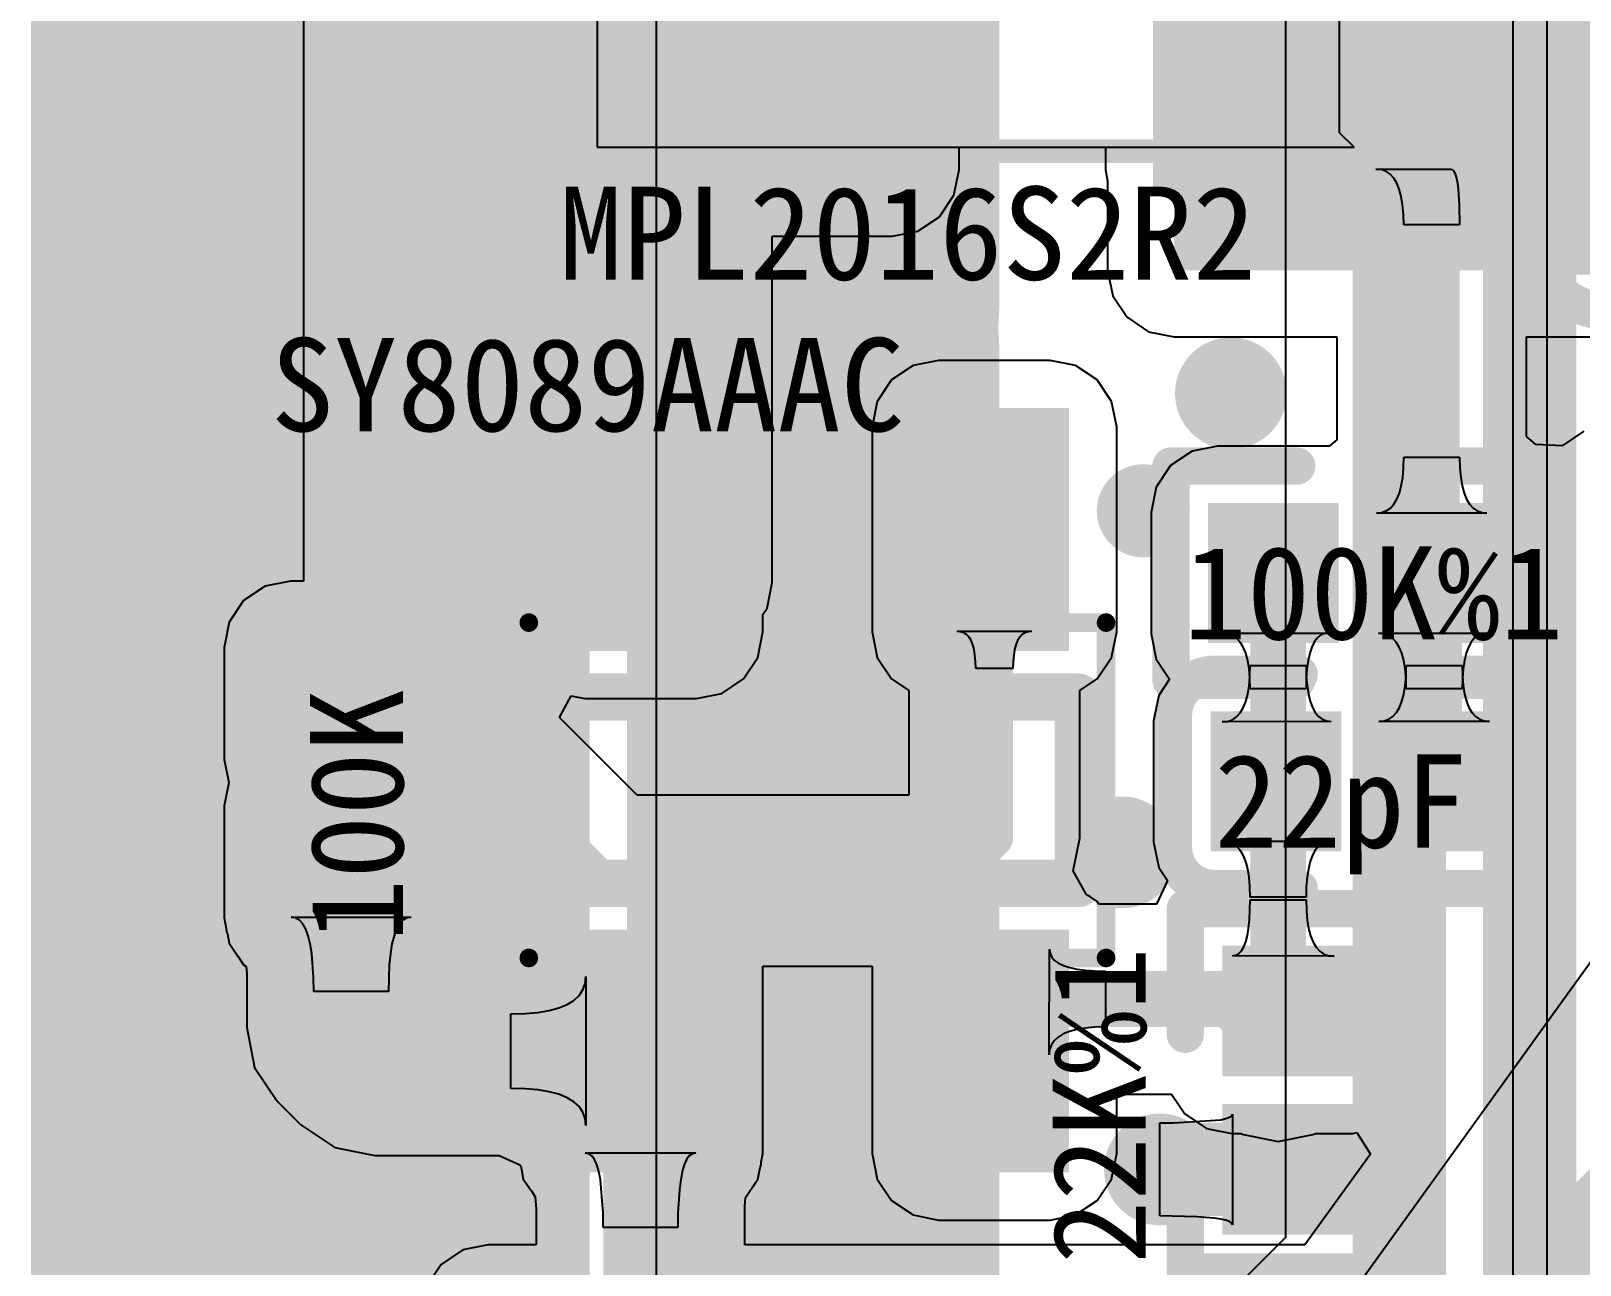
# Model space of a CAD drawing. Header units: millimetres. Extents: x -30 to 3.5, y -1.1 to 91.3.
# Drawn here: x -19.42 to -11.1, y 49.25 to 55.87 of the extents above; entities that cross this region are included whole.
import ezdxf

# ---------------------------------------------------------------- set-up
doc = ezdxf.new("R2010")
doc.units = ezdxf.units.MM
for name, color, linetype in [('BottomLayer', 5, 'Continuous'), ('Mechanical13', 56, 'Continuous'), ('MultiLayer', 9, 'Continuous'), ('TopLayer', 1, 'Continuous'), ('TopOverlay', 2, 'Continuous'), ('TopPaste', 8, 'Continuous'), ('TopSolder', 216, 'Continuous'), ('ViaHoleLayer', 16, 'Continuous')]:
    doc.layers.add(name, color=color, linetype=linetype)

# ---------------------------------------------------------------- blocks, each defined once
blk = doc.blocks.new('LC_0402_R_2')
at = {"layer": 'TopLayer'}
for points in [[(-0.725, -0.325), (-0.125, -0.325), (-0.725, 0.325), (-0.125, 0.325)], [(0.125, -0.325), (0.725, -0.325), (0.125, 0.325), (0.725, 0.325)]]:
    blk.add_solid(points, dxfattribs=at)
at = {"layer": 'TopOverlay', "const_width": 0.2}
for points in [[(-0.975, 0.575), (-0.3, 0.575)], [(-0.975, -0.575), (-0.975, 0.575)], [(0.3, 0.575), (0.975, 0.575)], [(0.975, -0.575), (0.975, 0.575)], [(-0.975, -0.575), (-0.3, -0.575)], [(0.3, -0.575), (0.975, -0.575)]]:
    blk.add_lwpolyline(points, dxfattribs=at)
at = {"layer": 'TopOverlay', "const_width": 0.1}
for points in [[(-1.025, 0.575, 1), (-0.925, 0.575, 1)], [(-1.025, 0.575, 1), (-0.925, 0.575, 1)], [(-0.35, 0.575, 1), (-0.25, 0.575, 1)], [(0.25, 0.575, 1), (0.35, 0.575, 1)], [(0.925, 0.575, 1), (1.025, 0.575, 1)], [(0.925, 0.575, 1), (1.025, 0.575, 1)], [(-1.025, -0.575, 1), (-0.925, -0.575, 1)], [(-1.025, -0.575, 1), (-0.925, -0.575, 1)], [(-0.35, -0.575, 1), (-0.25, -0.575, 1)], [(0.25, -0.575, 1), (0.35, -0.575, 1)], [(0.925, -0.575, 1), (1.025, -0.575, 1)], [(0.925, -0.575, 1), (1.025, -0.575, 1)]]:
    blk.add_lwpolyline(points, format="xyb", close=True, dxfattribs=at)
at = {"layer": 'TopPaste'}
for points in [[(-0.725, -0.325), (-0.125, -0.325), (-0.725, 0.325), (-0.125, 0.325)], [(0.125, -0.325), (0.725, -0.325), (0.125, 0.325), (0.725, 0.325)]]:
    blk.add_solid(points, dxfattribs=at)
at = {"layer": 'TopSolder'}
for points in [[(-0.7758, -0.3758), (-0.0742, -0.3758), (-0.7758, 0.3758), (-0.0742, 0.3758)], [(0.0742, -0.3758), (0.7758, -0.3758), (0.0742, 0.3758), (0.7758, 0.3758)]]:
    blk.add_solid(points, dxfattribs=at)
blk = doc.blocks.new('LC_0805_C_3')
at = {"layer": 'TopLayer'}
for points in [[(-1.47, -0.735), (-0.31, -0.735), (-1.47, 0.735), (-0.31, 0.735)], [(0.31, -0.735), (1.47, -0.735), (0.31, 0.735), (1.47, 0.735)]]:
    blk.add_solid(points, dxfattribs=at)
at = {"layer": 'TopOverlay', "const_width": 0.2}
for points in [[(-1.77, 0.635, -0.414214), (-1.37, 1.035)], [(1.37, 1.035, -0.414213), (1.77, 0.635)], [(-1.37, -1.035, -0.414213), (-1.77, -0.635)], [(1.77, -0.635, -0.414214), (1.37, -1.035)]]:
    blk.add_lwpolyline(points, format="xyb", dxfattribs=at)
for points in [[(-1.37, 1.035), (-0.45, 1.035)], [(0.45, 1.035), (1.37, 1.035)], [(-1.77, -0.635), (-1.77, 0.635)], [(1.77, -0.635), (1.77, 0.635)], [(-1.37, -1.035), (-0.45, -1.035)], [(0.45, -1.035), (1.37, -1.035)]]:
    blk.add_lwpolyline(points, dxfattribs=at)
at = {"layer": 'TopOverlay', "const_width": 0.1}
for points in [[(-1.42, 1.035, 1), (-1.32, 1.035, 1)], [(-1.42, 1.035, 1), (-1.32, 1.035, 1)], [(-0.5, 1.035, 1), (-0.4, 1.035, 1)], [(0.4, 1.035, 1), (0.5, 1.035, 1)], [(1.32, 1.035, 1), (1.42, 1.035, 1)], [(1.32, 1.035, 1), (1.42, 1.035, 1)], [(-1.82, 0.635, 1), (-1.72, 0.635, 1)], [(-1.82, 0.635, 1), (-1.72, 0.635, 1)], [(1.72, 0.635, 1), (1.82, 0.635, 1)], [(1.72, 0.635, 1), (1.82, 0.635, 1)], [(-1.82, -0.635, 1), (-1.72, -0.635, 1)], [(-1.82, -0.635, 1), (-1.72, -0.635, 1)], [(1.72, -0.635, 1), (1.82, -0.635, 1)], [(1.72, -0.635, 1), (1.82, -0.635, 1)], [(-1.42, -1.035, 1), (-1.32, -1.035, 1)], [(-1.42, -1.035, 1), (-1.32, -1.035, 1)], [(-0.5, -1.035, 1), (-0.4, -1.035, 1)], [(0.4, -1.035, 1), (0.5, -1.035, 1)], [(1.32, -1.035, 1), (1.42, -1.035, 1)], [(1.32, -1.035, 1), (1.42, -1.035, 1)]]:
    blk.add_lwpolyline(points, format="xyb", close=True, dxfattribs=at)
at = {"layer": 'TopPaste'}
for points in [[(-1.47, -0.735), (-0.31, -0.735), (-1.47, 0.735), (-0.31, 0.735)], [(0.31, -0.735), (1.47, -0.735), (0.31, 0.735), (1.47, 0.735)]]:
    blk.add_solid(points, dxfattribs=at)
at = {"layer": 'TopSolder'}
for points in [[(-1.5716, -0.8366), (-0.2084, -0.8366), (-1.5716, 0.8366), (-0.2084, 0.8366)], [(0.2084, -0.8366), (1.5716, -0.8366), (0.2084, 0.8366), (1.5716, 0.8366)]]:
    blk.add_solid(points, dxfattribs=at)
blk = doc.blocks.new('LC_SOT_23_5_9')
at = {"layer": 'Mechanical13', "const_width": 0.1}
for points in [[(-0.9, 1.55), (0.9, 1.55)], [(-0.9, 1.55), (-0.9, -1.55)], [(0.9, 1.55), (0.9, -1.55)], [(-0.9, -1.55), (0.9, -1.55)]]:
    blk.add_lwpolyline(points, dxfattribs=at)
at = {"layer": 'Mechanical13', "const_width": 0.05}
for points in [[(-0.925, 1.55, 1), (-0.875, 1.55, 1)], [(-0.925, 1.55, 1), (-0.875, 1.55, 1)], [(0.875, 1.55, 1), (0.925, 1.55, 1)], [(0.875, 1.55, 1), (0.925, 1.55, 1)], [(-0.925, -1.55, 1), (-0.875, -1.55, 1)], [(-0.925, -1.55, 1), (-0.875, -1.55, 1)], [(0.875, -1.55, 1), (0.925, -1.55, 1)], [(0.875, -1.55, 1), (0.925, -1.55, 1)]]:
    blk.add_lwpolyline(points, format="xyb", close=True, dxfattribs=at)
at = {"layer": 'TopLayer'}
for points in [[(-1.95, 1.25), (-1.95, 0.65), (-0.85, 1.25), (-0.85, 0.65)], [(0.85, 1.25), (0.85, 0.65), (1.95, 1.25), (1.95, 0.65)], [(0.85, 0.3), (0.85, -0.3), (1.95, 0.3), (1.95, -0.3)], [(-1.95, -0.65), (-1.95, -1.25), (-0.85, -0.65), (-0.85, -1.25)], [(0.85, -0.65), (0.85, -1.25), (1.95, -0.65), (1.95, -1.25)]]:
    blk.add_solid(points, dxfattribs=at)
at = {"layer": 'TopOverlay', "const_width": 0.254}
for points in [[(-0.5, 1.4), (-0.5, -1.4)], [(-0.5, 1.4), (0.5, 1.4)], [(0.5, 1.4), (0.5, -1.4)], [(-0.5, -1.4), (0.5, -1.4)]]:
    blk.add_lwpolyline(points, dxfattribs=at)
at = {"layer": 'TopOverlay'}
for points, const_width in [([(-0.5635, 1.4, 1), (-0.4365, 1.4, 1)], 0.127), ([(-0.5635, 1.4, 1), (-0.4365, 1.4, 1)], 0.127), ([(0.4365, 1.4, 1), (0.5635, 1.4, 1)], 0.127), ([(0.4365, 1.4, 1), (0.5635, 1.4, 1)], 0.127), ([(-0.5635, -1.4, 1), (-0.4365, -1.4, 1)], 0.127), ([(-0.5635, -1.4, 1), (-0.4365, -1.4, 1)], 0.127), ([(0.4365, -1.4, 1), (0.5635, -1.4, 1)], 0.127), ([(0.4365, -1.4, 1), (0.5635, -1.4, 1)], 0.127), ([(1.625, -1.75, 1), (1.375, -1.75, 1)], 0.25), ([(1.3125, -1.75, 1), (1.4375, -1.75, 1)], 0.125), ([(1.5625, -1.75, 1), (1.6875, -1.75, 1)], 0.125)]:
    blk.add_lwpolyline(points, format="xyb", close=True, dxfattribs=dict(at, const_width=const_width))
at = {"layer": 'TopPaste'}
for points in [[(-1.95, 1.25), (-1.95, 0.65), (-0.85, 1.25), (-0.85, 0.65)], [(0.85, 1.25), (0.85, 0.65), (1.95, 1.25), (1.95, 0.65)], [(0.85, 0.3), (0.85, -0.3), (1.95, 0.3), (1.95, -0.3)], [(-1.95, -0.65), (-1.95, -1.25), (-0.85, -0.65), (-0.85, -1.25)], [(0.85, -0.65), (0.85, -1.25), (1.95, -0.65), (1.95, -1.25)]]:
    blk.add_solid(points, dxfattribs=at)
at = {"layer": 'TopSolder'}
for points in [[(-2.0516, 1.3516), (-2.0516, 0.5484), (-0.7484, 1.3516), (-0.7484, 0.5484)], [(0.7484, 1.3516), (0.7484, 0.5484), (2.0516, 1.3516), (2.0516, 0.5484)], [(0.7484, 0.4016), (0.7484, -0.4016), (2.0516, 0.4016), (2.0516, -0.4016)], [(-2.0516, -0.5484), (-2.0516, -1.3516), (-0.7484, -0.5484), (-0.7484, -1.3516)], [(0.7484, -0.5484), (0.7484, -1.3516), (2.0516, -0.5484), (2.0516, -1.3516)]]:
    blk.add_solid(points, dxfattribs=at)
blk = doc.blocks.new('LC_0402_R_22')
at = {"layer": 'TopLayer'}
for points in [[(-0.725, -0.325), (-0.125, -0.325), (-0.725, 0.325), (-0.125, 0.325)], [(0.125, -0.325), (0.725, -0.325), (0.125, 0.325), (0.725, 0.325)]]:
    blk.add_solid(points, dxfattribs=at)
at = {"layer": 'TopOverlay', "const_width": 0.2}
for points in [[(-0.975, 0.575), (-0.3, 0.575)], [(-0.975, 0.575), (-0.975, -0.575)], [(0.3, 0.575), (0.975, 0.575)], [(0.975, 0.575), (0.975, -0.575)], [(-0.975, -0.575), (-0.3, -0.575)], [(0.3, -0.575), (0.975, -0.575)]]:
    blk.add_lwpolyline(points, dxfattribs=at)
at = {"layer": 'TopOverlay', "const_width": 0.1}
for points in [[(-1.025, 0.575, 1), (-0.925, 0.575, 1)], [(-1.025, 0.575, 1), (-0.925, 0.575, 1)], [(-0.35, 0.575, 1), (-0.25, 0.575, 1)], [(0.25, 0.575, 1), (0.35, 0.575, 1)], [(0.925, 0.575, 1), (1.025, 0.575, 1)], [(0.925, 0.575, 1), (1.025, 0.575, 1)], [(-1.025, -0.575, 1), (-0.925, -0.575, 1)], [(-1.025, -0.575, 1), (-0.925, -0.575, 1)], [(-0.35, -0.575, 1), (-0.25, -0.575, 1)], [(0.25, -0.575, 1), (0.35, -0.575, 1)], [(0.925, -0.575, 1), (1.025, -0.575, 1)], [(0.925, -0.575, 1), (1.025, -0.575, 1)]]:
    blk.add_lwpolyline(points, format="xyb", close=True, dxfattribs=at)
at = {"layer": 'TopPaste'}
for points in [[(-0.725, -0.325), (-0.125, -0.325), (-0.725, 0.325), (-0.125, 0.325)], [(0.125, -0.325), (0.725, -0.325), (0.125, 0.325), (0.725, 0.325)]]:
    blk.add_solid(points, dxfattribs=at)
at = {"layer": 'TopSolder'}
for points in [[(-0.7758, -0.3758), (-0.0742, -0.3758), (-0.7758, 0.3758), (-0.0742, 0.3758)], [(0.0742, -0.3758), (0.7758, -0.3758), (0.0742, 0.3758), (0.7758, 0.3758)]]:
    blk.add_solid(points, dxfattribs=at)
blk = doc.blocks.new('LC_0402_R_24')
at = {"layer": 'TopLayer'}
for points in [[(-0.725, -0.325), (-0.125, -0.325), (-0.725, 0.325), (-0.125, 0.325)], [(0.125, -0.325), (0.725, -0.325), (0.125, 0.325), (0.725, 0.325)]]:
    blk.add_solid(points, dxfattribs=at)
at = {"layer": 'TopOverlay', "const_width": 0.2}
for points in [[(-0.3, 0.575), (-0.975, 0.575)], [(-0.975, -0.575), (-0.975, 0.575)], [(0.975, 0.575), (0.3, 0.575)], [(0.975, -0.575), (0.975, 0.575)], [(-0.3, -0.575), (-0.975, -0.575)], [(0.975, -0.575), (0.3, -0.575)]]:
    blk.add_lwpolyline(points, dxfattribs=at)
at = {"layer": 'TopOverlay', "const_width": 0.1}
for points in [[(-1.025, 0.575, 1), (-0.925, 0.575, 1)], [(-1.025, 0.575, 1), (-0.925, 0.575, 1)], [(-0.35, 0.575, 1), (-0.25, 0.575, 1)], [(0.25, 0.575, 1), (0.35, 0.575, 1)], [(0.925, 0.575, 1), (1.025, 0.575, 1)], [(0.925, 0.575, 1), (1.025, 0.575, 1)], [(-1.025, -0.575, 1), (-0.925, -0.575, 1)], [(-1.025, -0.575, 1), (-0.925, -0.575, 1)], [(-0.35, -0.575, 1), (-0.25, -0.575, 1)], [(0.25, -0.575, 1), (0.35, -0.575, 1)], [(0.925, -0.575, 1), (1.025, -0.575, 1)], [(0.925, -0.575, 1), (1.025, -0.575, 1)]]:
    blk.add_lwpolyline(points, format="xyb", close=True, dxfattribs=at)
at = {"layer": 'TopPaste'}
for points in [[(-0.725, -0.325), (-0.125, -0.325), (-0.725, 0.325), (-0.125, 0.325)], [(0.125, -0.325), (0.725, -0.325), (0.125, 0.325), (0.725, 0.325)]]:
    blk.add_solid(points, dxfattribs=at)
at = {"layer": 'TopSolder'}
for points in [[(-0.7758, -0.3758), (-0.0742, -0.3758), (-0.7758, 0.3758), (-0.0742, 0.3758)], [(0.0742, -0.3758), (0.7758, -0.3758), (0.0742, 0.3758), (0.7758, 0.3758)]]:
    blk.add_solid(points, dxfattribs=at)
blk = doc.blocks.new('IND_4X4_33')
at = {"layer": 'TopLayer'}
for points in [[(-0.75, -2), (-0.75, 2), (-2.25, -2), (-2.25, 2)], [(2.25, -2), (2.25, 2), (0.75, -2), (0.75, 2)]]:
    blk.add_solid(points, dxfattribs=at)
at = {"layer": 'TopOverlay', "const_width": 0.127}
for points in [[(-0.85, 1.9), (0.85, 1.9)], [(-0.85, -1.9), (0.85, -1.9)]]:
    blk.add_lwpolyline(points, dxfattribs=at)
at = {"layer": 'TopOverlay', "const_width": 0.0635}
for points in [[(-0.8818, 1.9, 1), (-0.8183, 1.9, 1)], [(0.8183, 1.9, 1), (0.8818, 1.9, 1)], [(-0.8818, -1.9, 1), (-0.8183, -1.9, 1)], [(0.8183, -1.9, 1), (0.8818, -1.9, 1)]]:
    blk.add_lwpolyline(points, format="xyb", close=True, dxfattribs=at)
at = {"layer": 'TopPaste'}
for points in [[(-0.75, -2), (-0.75, 2), (-2.25, -2), (-2.25, 2)], [(2.25, -2), (2.25, 2), (0.75, -2), (0.75, 2)]]:
    blk.add_solid(points, dxfattribs=at)
at = {"layer": 'TopSolder'}
for points in [[(-0.6484, -2.1016), (-0.6484, 2.1016), (-2.3516, -2.1016), (-2.3516, 2.1016)], [(2.3516, -2.1016), (2.3516, 2.1016), (0.6484, -2.1016), (0.6484, 2.1016)]]:
    blk.add_solid(points, dxfattribs=at)
blk = doc.blocks.new('LC_0402_C_53')
at = {"layer": 'TopLayer'}
for points in [[(-0.725, -0.325), (-0.125, -0.325), (-0.725, 0.325), (-0.125, 0.325)], [(0.125, -0.325), (0.725, -0.325), (0.125, 0.325), (0.725, 0.325)]]:
    blk.add_solid(points, dxfattribs=at)
at = {"layer": 'TopOverlay', "const_width": 0.2}
for points in [[(-0.975, 0.355, -0.414214), (-0.755, 0.575)], [(0.755, 0.575, -0.414214), (0.975, 0.355)], [(-0.755, -0.575, -0.414214), (-0.975, -0.355)], [(0.975, -0.355, -0.414214), (0.755, -0.575)]]:
    blk.add_lwpolyline(points, format="xyb", dxfattribs=at)
at = {"layer": 'TopOverlay', "const_width": 0.1}
for points in [[(-0.805, 0.575, 1), (-0.705, 0.575, 1)], [(-0.8, 0.575, 1), (-0.7, 0.575, 1)], [(-0.35, 0.575, 1), (-0.25, 0.575, 1)], [(0.25, 0.575, 1), (0.35, 0.575, 1)], [(0.7, 0.575, 1), (0.8, 0.575, 1)], [(0.705, 0.575, 1), (0.805, 0.575, 1)], [(-1.025, 0.355, 1), (-0.925, 0.355, 1)], [(-1.025, 0.355, 1), (-0.925, 0.355, 1)], [(0.925, 0.355, 1), (1.025, 0.355, 1)], [(0.925, 0.355, 1), (1.025, 0.355, 1)], [(-1.025, -0.355, 1), (-0.925, -0.355, 1)], [(-1.025, -0.355, 1), (-0.925, -0.355, 1)], [(0.925, -0.355, 1), (1.025, -0.355, 1)], [(0.925, -0.355, 1), (1.025, -0.355, 1)], [(-0.805, -0.575, 1), (-0.705, -0.575, 1)], [(-0.8, -0.575, 1), (-0.7, -0.575, 1)], [(-0.35, -0.575, 1), (-0.25, -0.575, 1)], [(0.25, -0.575, 1), (0.35, -0.575, 1)], [(0.7, -0.575, 1), (0.8, -0.575, 1)], [(0.705, -0.575, 1), (0.805, -0.575, 1)]]:
    blk.add_lwpolyline(points, format="xyb", close=True, dxfattribs=at)
at = {"layer": 'TopOverlay', "const_width": 0.2}
for points in [[(-0.3, 0.575), (-0.75, 0.575)], [(0.75, 0.575), (0.3, 0.575)], [(-0.975, 0.355), (-0.975, -0.355)], [(0.975, 0.355), (0.975, -0.355)], [(-0.3, -0.575), (-0.75, -0.575)], [(0.75, -0.575), (0.3, -0.575)]]:
    blk.add_lwpolyline(points, dxfattribs=at)
at = {"layer": 'TopPaste'}
for points in [[(-0.725, -0.325), (-0.125, -0.325), (-0.725, 0.325), (-0.125, 0.325)], [(0.125, -0.325), (0.725, -0.325), (0.125, 0.325), (0.725, 0.325)]]:
    blk.add_solid(points, dxfattribs=at)
at = {"layer": 'TopSolder'}
for points in [[(-0.7758, -0.3758), (-0.0742, -0.3758), (-0.7758, 0.3758), (-0.0742, 0.3758)], [(0.0742, -0.3758), (0.7758, -0.3758), (0.0742, 0.3758), (0.7758, 0.3758)]]:
    blk.add_solid(points, dxfattribs=at)

msp = doc.modelspace()

# ---------------------------------------------------------------- linework, layer by layer
at = {"layer": 'BottomLayer'}
for p, q in [((-16.064, 29.5248), (-16.064, 82.78)), ((-12.6864, 58.6602), (-12.6864, 49.3928)), ((-11.4628, 49.1394), (-11.4628, 58.4068)), ((-11.2829, 57.7314), (-11.2829, 51.2482)), ((-11.2829, 51.2482), (-11.2829, 51.2482)), ((-11.2829, 51.2482), (-11.2829, 48.7709)), ((-12.6864, 49.3928), (-13.8536, 48.2256))]:
    msp.add_line(p, q, dxfattribs=at)
for points, const_width in [([(-17.923, 29.3784), (-17.923, 83.55)], 3), ([(-15.223, 54.3814), (-15.223, 71.3754)], 2), ([(-12.0746, 49.1394), (-12.0746, 58.6602)], 0.5), ([(-11.3746, 48.8488), (-11.3746, 58.0167)], 0.5), ([(-15.223, 51.9684), (-15.223, 54.1782)], 2), ([(-15.223, 36.8696), (-15.223, 51.943)], 2), ([(-13.421, 47.793), (-12.0746, 49.1394)], 0.5)]:
    msp.add_lwpolyline(points, dxfattribs=dict(at, const_width=const_width))
for points, const_width in [([(-15.723, 54.3814, 1), (-14.723, 54.3814, 1)], 1), ([(-15.723, 54.1782, 1), (-14.723, 54.1782, 1)], 1), ([(-14.7042, 54.3814, 1), (-14.4042, 54.3814, 1)], 0.3), ([(-15.0852, 54.0766, 1), (-14.7852, 54.0766, 1)], 0.3), ([(-13.1294, 53.9242, 1), (-12.8294, 53.9242, 1)], 0.3), ([(-15.723, 51.9684, 1), (-14.723, 51.9684, 1)], 1), ([(-15.723, 51.943, 1), (-14.723, 51.943, 1)], 1), ([(-15.898, 51.9938, 1), (-15.598, 51.9938, 1)], 0.3), ([(-15.1106, 51.9684, 1), (-14.8106, 51.9684, 1)], 0.3), ([(-13.7136, 51.4604, 1), (-13.4136, 51.4604, 1)], 0.3), ([(-15.3392, 50.546, 1), (-15.0392, 50.546, 1)], 0.3), ([(-15.3138, 49.7078, 1), (-15.0138, 49.7078, 1)], 0.3), ([(-13.5104, 49.7586, 1), (-13.2104, 49.7586, 1)], 0.3), ([(-12.1996, 49.1394, 1), (-11.9496, 49.1394, 1)], 0.25), ([(-12.1996, 49.1394, 1), (-11.9496, 49.1394, 1)], 0.25)]:
    msp.add_lwpolyline(points, format="xyb", close=True, dxfattribs=dict(at, const_width=const_width))
at = {"layer": 'MultiLayer', "const_width": 0.3}
for points in [[(-14.7042, 54.3814, 1), (-14.4042, 54.3814, 1)], [(-15.0852, 54.0766, 1), (-14.7852, 54.0766, 1)], [(-13.1294, 53.9242, 1), (-12.8294, 53.9242, 1)], [(-15.898, 51.9938, 1), (-15.598, 51.9938, 1)], [(-15.1106, 51.9684, 1), (-14.8106, 51.9684, 1)], [(-13.7136, 51.4604, 1), (-13.4136, 51.4604, 1)], [(-15.3392, 50.546, 1), (-15.0392, 50.546, 1)], [(-15.3138, 49.7078, 1), (-15.0138, 49.7078, 1)], [(-13.5104, 49.7586, 1), (-13.2104, 49.7586, 1)]]:
    msp.add_lwpolyline(points, format="xyb", close=True, dxfattribs=at)
at = {"layer": 'TopLayer'}
for p, q in [((-17.9591, 59.1312), (-17.9591, 52.9165)), ((-16.383, 59.1312), (-16.383, 55.245)), ((-12.3952, 55.3223), (-12.3952, 59.055)), ((-12.3179, 55.245), (-12.3952, 55.3223)), ((-16.383, 55.245), (-12.3179, 55.245)), ((-14.4393, 55.1246), (-14.4393, 55.245)), ((-14.4393, 55.245), (-13.6531, 55.245)), ((-13.6531, 55.245), (-13.6531, 55.1246)), ((-14.4665, 54.988), (-14.4393, 55.1246)), ((-13.6531, 55.1246), (-13.6411, 55.0643)), ((-12.1723, 55.1249), (-12.2008, 55.1279)), ((-12.2008, 55.1279), (-11.7995, 55.1279)), ((-12.1468, 55.1159), (-12.1723, 55.1249)), ((-12.1243, 55.1009), (-12.1468, 55.1159)), ((-12.1048, 55.0799), (-12.1243, 55.1009)), ((-12.0883, 55.0529), (-12.1048, 55.0799)), ((-11.7995, 55.1279), (-11.7902, 55.1249)), ((-11.7902, 55.1249), (-11.782, 55.1159)), ((-11.782, 55.1159), (-11.7747, 55.1009)), ((-11.7747, 55.1009), (-11.7683, 55.0799)), ((-11.7683, 55.0799), (-11.763, 55.0529)), ((-14.5439, 54.8723), (-14.4665, 54.988)), ((-13.6411, 55.0643), (-13.6411, 54.5846)), ((-12.0748, 55.0199), (-12.0883, 55.0529)), ((-12.0643, 54.9809), (-12.0748, 55.0199)), ((-11.763, 55.0529), (-11.7586, 55.0199)), ((-11.7586, 55.0199), (-11.7527, 54.9359)), ((-12.0568, 54.9359), (-12.0643, 54.9809)), ((-12.0523, 54.8849), (-12.0568, 54.9359)), ((-11.7527, 54.9359), (-11.7508, 54.8279)), ((-14.6596, 54.7949), (-14.5439, 54.8723)), ((-12.0508, 54.8279), (-12.0523, 54.8849)), ((-11.7508, 54.8279), (-12.0508, 54.8279)), ((-15.4419, 52.9082), (-15.4419, 54.7677)), ((-15.4419, 54.7677), (-14.7962, 54.7677)), ((-14.7962, 54.7677), (-14.6596, 54.7949)), ((-13.6411, 54.5846), (-13.6139, 54.448)), ((-13.6139, 54.448), (-13.5365, 54.3323)), ((-13.5365, 54.3323), (-13.4208, 54.2549)), ((-13.4208, 54.2549), (-13.2842, 54.2277)), ((-13.2842, 54.2277), (-12.4106, 54.2277)), ((-12.4106, 54.2277), (-12.4106, 53.6739)), ((-11.391, 53.6917), (-11.391, 54.2277)), ((-11.391, 54.2277), (-9.8806, 54.2277)), ((-14.686, 54.0733), (-14.8017, 53.9959)), ((-14.5494, 54.1005), (-14.686, 54.0733)), ((-13.9494, 54.1005), (-14.5494, 54.1005)), ((-13.8128, 54.0733), (-13.9494, 54.1005)), ((-13.6971, 53.9959), (-13.8128, 54.0733)), ((-14.8017, 53.9959), (-14.8791, 53.8802)), ((-13.6197, 53.8802), (-13.6971, 53.9959)), ((-14.8791, 53.8802), (-14.9063, 53.7436)), ((-13.5925, 53.7436), (-13.6197, 53.8802)), ((-14.9063, 53.7436), (-14.9063, 52.6436)), ((-13.5925, 52.6436), (-13.5925, 53.7436)), ((-12.4106, 53.6739), (-12.4508, 53.6409)), ((-11.3419, 53.6488), (-11.391, 53.6917)), ((-11.084, 53.7205), (-11.1997, 53.6431)), ((-13.1874, 53.6137), (-13.3031, 53.5363)), ((-13.0508, 53.6409), (-13.1874, 53.6137)), ((-12.4508, 53.6409), (-13.0508, 53.6409)), ((-12.0523, 53.5237), (-12.0508, 53.5807)), ((-12.0508, 53.5807), (-11.7508, 53.5807)), ((-11.7508, 53.5807), (-11.7493, 53.5237)), ((-11.1997, 53.6431), (-11.3419, 53.6488)), ((-13.3031, 53.5363), (-13.3805, 53.4206)), ((-12.0567, 53.4727), (-12.0523, 53.5237)), ((-11.7493, 53.5237), (-11.7449, 53.4727)), ((-13.3805, 53.4206), (-13.4077, 53.284)), ((-12.0743, 53.3887), (-12.064, 53.4277)), ((-12.064, 53.4277), (-12.0567, 53.4727)), ((-11.7449, 53.4727), (-11.7376, 53.4277)), ((-11.7376, 53.4277), (-11.7273, 53.3887)), ((-12.1227, 53.3077), (-12.1036, 53.3287)), ((-12.1036, 53.3287), (-12.0875, 53.3557)), ((-12.0875, 53.3557), (-12.0743, 53.3887)), ((-11.7273, 53.3887), (-11.7141, 53.3557)), ((-11.7141, 53.3557), (-11.698, 53.3287)), ((-11.698, 53.3287), (-11.6789, 53.3077)), ((-13.4077, 53.284), (-13.4077, 52.634)), ((-12.1975, 53.2807), (-12.1696, 53.2837)), ((-11.6041, 53.2807), (-12.1975, 53.2807)), ((-12.1696, 53.2837), (-12.1447, 53.2927)), ((-12.1447, 53.2927), (-12.1227, 53.3077)), ((-11.6789, 53.3077), (-11.6569, 53.2927)), ((-11.6569, 53.2927), (-11.632, 53.2837)), ((-11.632, 53.2837), (-11.6041, 53.2807)), ((-18.0288, 52.9165), (-18.1654, 52.8893)), ((-17.9591, 52.9165), (-18.0288, 52.9165)), ((-15.4691, 52.7716), (-15.4419, 52.9082)), ((-18.1654, 52.8893), (-18.2811, 52.8119)), ((-18.2811, 52.8119), (-18.3585, 52.6962)), ((-15.4925, 52.7366), (-15.4691, 52.7716)), ((-18.3585, 52.6962), (-18.3857, 52.5596)), ((-15.4925, 52.6436), (-15.4925, 52.7366)), ((-15.5197, 52.507), (-15.4925, 52.6436)), ((-14.9063, 52.6436), (-14.8791, 52.507)), ((-14.4304, 52.6449), (-14.4494, 52.6469)), ((-14.4494, 52.6469), (-14.0494, 52.6469)), ((-14.4134, 52.6389), (-14.4304, 52.6449)), ((-14.3984, 52.6289), (-14.4134, 52.6389)), ((-14.3854, 52.6149), (-14.3984, 52.6289)), ((-14.3744, 52.5969), (-14.3854, 52.6149)), ((-14.3654, 52.5749), (-14.3744, 52.5969)), ((-14.3584, 52.5489), (-14.3654, 52.5749)), ((-14.1334, 52.5749), (-14.1404, 52.5489)), ((-14.1244, 52.5969), (-14.1334, 52.5749)), ((-14.1134, 52.6149), (-14.1244, 52.5969)), ((-14.1004, 52.6289), (-14.1134, 52.6149)), ((-14.0854, 52.6389), (-14.1004, 52.6289)), ((-14.0684, 52.6449), (-14.0854, 52.6389)), ((-14.0494, 52.6469), (-14.0684, 52.6449)), ((-13.6197, 52.507), (-13.5925, 52.6436)), ((-13.4077, 52.634), (-13.3805, 52.4974)), ((-12.9969, 52.6343), (-13.0254, 52.6373)), ((-13.0254, 52.6373), (-12.4541, 52.6373)), ((-12.9714, 52.6253), (-12.9969, 52.6343)), ((-12.9489, 52.6103), (-12.9714, 52.6253)), ((-12.9294, 52.5893), (-12.9489, 52.6103)), ((-12.9129, 52.5623), (-12.9294, 52.5893)), ((-12.5317, 52.5893), (-12.5451, 52.5623)), ((-12.516, 52.6103), (-12.5317, 52.5893)), ((-12.4978, 52.6253), (-12.516, 52.6103)), ((-12.4771, 52.6343), (-12.4978, 52.6253)), ((-12.4541, 52.6373), (-12.4771, 52.6343)), ((-12.1587, 52.6343), (-12.1872, 52.6373)), ((-12.1872, 52.6373), (-11.6041, 52.6373)), ((-12.1332, 52.6253), (-12.1587, 52.6343)), ((-12.1107, 52.6103), (-12.1332, 52.6253)), ((-12.0912, 52.5893), (-12.1107, 52.6103)), ((-12.0747, 52.5623), (-12.0912, 52.5893)), ((-11.6893, 52.5893), (-11.7039, 52.5623)), ((-11.672, 52.6103), (-11.6893, 52.5893)), ((-11.652, 52.6253), (-11.672, 52.6103)), ((-11.6294, 52.6343), (-11.652, 52.6253)), ((-11.6041, 52.6373), (-11.6294, 52.6343)), ((-18.3857, 52.5596), (-18.3857, 51.9596)), ((-15.5971, 52.3913), (-15.5197, 52.507)), ((-14.8791, 52.507), (-14.8017, 52.3913)), ((-14.3534, 52.5189), (-14.3584, 52.5489)), ((-14.3504, 52.4849), (-14.3534, 52.5189)), ((-14.1454, 52.5189), (-14.1484, 52.4849)), ((-14.1404, 52.5489), (-14.1454, 52.5189)), ((-13.6971, 52.3913), (-13.6197, 52.507)), ((-13.3805, 52.4974), (-13.3087, 52.39)), ((-12.8994, 52.5293), (-12.9129, 52.5623)), ((-12.8889, 52.4903), (-12.8994, 52.5293)), ((-12.556, 52.5293), (-12.5645, 52.4903)), ((-12.5451, 52.5623), (-12.556, 52.5293)), ((-12.0612, 52.5293), (-12.0747, 52.5623)), ((-12.0507, 52.4903), (-12.0612, 52.5293)), ((-11.7159, 52.5293), (-11.7252, 52.4903)), ((-11.7039, 52.5623), (-11.7159, 52.5293)), ((-14.3494, 52.4469), (-14.3504, 52.4849)), ((-14.1494, 52.4469), (-14.3494, 52.4469)), ((-14.1484, 52.4849), (-14.1494, 52.4469)), ((-12.8814, 52.4453), (-12.8889, 52.4903)), ((-12.8769, 52.3943), (-12.8814, 52.4453)), ((-12.8769, 52.4057), (-12.8754, 52.4631)), ((-12.8754, 52.4631), (-12.5754, 52.4631)), ((-12.5754, 52.4631), (-12.5741, 52.4061)), ((-12.5705, 52.4453), (-12.5742, 52.3943)), ((-12.5645, 52.4903), (-12.5705, 52.4453)), ((-12.0432, 52.4453), (-12.0507, 52.4903)), ((-12.0387, 52.3943), (-12.0432, 52.4453)), ((-12.0387, 52.4061), (-12.0372, 52.4631)), ((-12.0372, 52.4631), (-11.7372, 52.4631)), ((-11.7372, 52.4631), (-11.7357, 52.4061)), ((-11.7319, 52.4453), (-11.7359, 52.3943)), ((-11.7252, 52.4903), (-11.7319, 52.4453)), ((-15.7128, 52.3139), (-15.5971, 52.3913)), ((-14.8017, 52.3913), (-14.7082, 52.3288)), ((-14.7082, 52.3288), (-14.7082, 51.7668)), ((-13.7906, 52.3288), (-13.6971, 52.3913)), ((-13.7906, 51.5366), (-13.7906, 52.3288)), ((-13.3087, 52.39), (-13.3669, 52.303)), ((-12.8889, 52.3089), (-12.8814, 52.3543)), ((-12.8814, 52.3543), (-12.8769, 52.4057)), ((-12.8754, 52.3373), (-12.8769, 52.3943)), ((-12.5754, 52.3373), (-12.8754, 52.3373)), ((-12.5742, 52.3943), (-12.5754, 52.3373)), ((-12.5741, 52.4061), (-12.57, 52.3551)), ((-12.57, 52.3551), (-12.5633, 52.3101)), ((-12.0504, 52.3101), (-12.0431, 52.3551)), ((-12.0431, 52.3551), (-12.0387, 52.4061)), ((-12.0372, 52.3373), (-12.0387, 52.3943)), ((-11.7372, 52.3373), (-12.0372, 52.3373)), ((-11.7359, 52.3943), (-11.7372, 52.3373)), ((-11.7357, 52.4061), (-11.7313, 52.3551)), ((-11.7313, 52.3551), (-11.724, 52.3101)), ((-16.585, 52.1842), (-16.5224, 52.3013)), ((-16.5224, 52.3013), (-16.4494, 52.2867)), ((-16.4494, 52.2867), (-15.8494, 52.2867)), ((-15.8494, 52.2867), (-15.7128, 52.3139)), ((-13.3669, 52.303), (-13.3941, 52.1664)), ((-12.9129, 52.2362), (-12.8994, 52.2695)), ((-12.8994, 52.2695), (-12.8889, 52.3089)), ((-12.5633, 52.3101), (-12.5538, 52.2711)), ((-12.5538, 52.2711), (-12.5417, 52.2381)), ((-12.0739, 52.2381), (-12.0607, 52.2711)), ((-12.0607, 52.2711), (-12.0504, 52.3101)), ((-11.724, 52.3101), (-11.7137, 52.2711)), ((-11.7137, 52.2711), (-11.7005, 52.2381)), ((-16.1676, 51.7668), (-16.585, 52.1842)), ((-13.3941, 52.1664), (-13.3941, 51.5164)), ((-13.0254, 52.1601), (-12.9969, 52.1632)), ((-12.4405, 52.1631), (-13.0254, 52.1601)), ((-12.9969, 52.1632), (-12.9714, 52.1724)), ((-12.9714, 52.1724), (-12.9489, 52.1877)), ((-12.9489, 52.1877), (-12.9294, 52.2089)), ((-12.9294, 52.2089), (-12.9129, 52.2362)), ((-12.5417, 52.2381), (-12.5268, 52.2111)), ((-12.5268, 52.2111), (-12.5093, 52.1901)), ((-12.5093, 52.1901), (-12.4891, 52.1751)), ((-12.4891, 52.1751), (-12.4661, 52.1661)), ((-12.4661, 52.1661), (-12.4405, 52.1631)), ((-12.1839, 52.1631), (-12.156, 52.1661)), ((-11.5905, 52.1631), (-12.1839, 52.1631)), ((-12.156, 52.1661), (-12.1311, 52.1751)), ((-12.1311, 52.1751), (-12.1091, 52.1901)), ((-12.1091, 52.1901), (-12.09, 52.2111)), ((-12.09, 52.2111), (-12.0739, 52.2381)), ((-11.7005, 52.2381), (-11.6844, 52.2111)), ((-11.6844, 52.2111), (-11.6653, 52.1901)), ((-11.6653, 52.1901), (-11.6433, 52.1751)), ((-11.6433, 52.1751), (-11.6184, 52.1661)), ((-11.6184, 52.1661), (-11.5905, 52.1631)), ((-18.3857, 51.9596), (-18.3608, 51.8346)), ((-18.3608, 51.8346), (-18.3857, 51.7096)), ((-14.7082, 51.7668), (-16.1676, 51.7668)), ((-18.3857, 51.7096), (-18.3857, 51.1096)), ((-13.8255, 51.361), (-13.7906, 51.5366)), ((-13.3941, 51.5164), (-13.3669, 51.3798)), ((-12.9969, 51.5167), (-13.0254, 51.5197)), ((-13.0254, 51.5197), (-12.4405, 51.5197)), ((-12.9714, 51.5077), (-12.9969, 51.5167)), ((-12.9489, 51.4927), (-12.9714, 51.5077)), ((-12.4891, 51.5077), (-12.5093, 51.4927)), ((-12.4661, 51.5167), (-12.4891, 51.5077)), ((-12.4405, 51.5197), (-12.4661, 51.5167)), ((-12.9294, 51.4717), (-12.9489, 51.4927)), ((-12.9129, 51.4447), (-12.9294, 51.4717)), ((-12.8994, 51.4117), (-12.9129, 51.4447)), ((-12.8889, 51.3727), (-12.8994, 51.4117)), ((-12.5538, 51.4117), (-12.5633, 51.3727)), ((-12.5417, 51.4447), (-12.5538, 51.4117)), ((-12.5268, 51.4717), (-12.5417, 51.4447)), ((-12.5093, 51.4927), (-12.5268, 51.4717)), ((-13.7565, 51.2357), (-13.8255, 51.361)), ((-13.3669, 51.3798), (-13.3201, 51.3098)), ((-12.8814, 51.3277), (-12.8889, 51.3727)), ((-12.8769, 51.2767), (-12.8814, 51.3277)), ((-12.57, 51.3277), (-12.5741, 51.2767)), ((-12.5633, 51.3727), (-12.57, 51.3277)), ((-13.3201, 51.3098), (-13.3791, 51.1828)), ((-12.8754, 51.2197), (-12.8769, 51.2767)), ((-12.5741, 51.2767), (-12.5754, 51.2197)), ((-13.7469, 51.2293), (-13.7565, 51.2357)), ((-13.7363, 51.224), (-13.7469, 51.2293)), ((-13.7322, 51.2194), (-13.7363, 51.224)), ((-13.6971, 51.1959), (-13.7322, 51.2194)), ((-13.6883, 51.1828), (-13.6971, 51.1959)), ((-13.3791, 51.1828), (-13.6883, 51.1828)), ((-12.8792, 51.0973), (-12.8754, 51.2053)), ((-12.5754, 51.2197), (-12.8754, 51.2197)), ((-12.8754, 51.2053), (-12.5754, 51.2053)), ((-12.5754, 51.2053), (-12.5739, 51.1479)), ((-18.3857, 51.1096), (-18.3741, 51.0513)), ((-18.0024, 51.1089), (-18.0255, 51.1129)), ((-18.0255, 51.1129), (-17.3821, 51.1129)), ((-17.9817, 51.0969), (-18.0024, 51.1089)), ((-17.9634, 51.0769), (-17.9817, 51.0969)), ((-17.4259, 51.0969), (-17.4442, 51.0769)), ((-17.4052, 51.1089), (-17.4259, 51.0969)), ((-17.3821, 51.1129), (-17.4052, 51.1089)), ((-12.884, 51.0523), (-12.8792, 51.0973)), ((-12.5739, 51.1479), (-12.5694, 51.0965)), ((-12.5694, 51.0965), (-12.5619, 51.0511)), ((-10.8423, 51.1556), (-11.2268, 50.6222)), ((-18.3741, 51.0513), (-18.3736, 51.0345)), ((-18.3736, 51.0345), (-18.3684, 51.0226)), ((-18.3684, 51.0226), (-18.3585, 50.973)), ((-17.9476, 51.0489), (-17.9634, 51.0769)), ((-17.9342, 51.0129), (-17.9476, 51.0489)), ((-17.9233, 50.9689), (-17.9342, 51.0129)), ((-17.4734, 51.0129), (-17.4843, 50.9689)), ((-17.46, 51.0489), (-17.4734, 51.0129)), ((-17.4442, 51.0769), (-17.46, 51.0489)), ((-12.8993, 50.9803), (-12.8907, 51.0133)), ((-12.8907, 51.0133), (-12.884, 51.0523)), ((-12.5619, 51.0511), (-12.5514, 51.0118)), ((-12.5514, 51.0118), (-12.5379, 50.9784)), ((-18.3585, 50.973), (-18.3223, 50.9189)), ((-18.3223, 50.9189), (-18.3172, 50.9073)), ((-17.9148, 50.9169), (-17.9233, 50.9689)), ((-17.905, 50.7889), (-17.9148, 50.9169)), ((-17.4928, 50.9169), (-17.4989, 50.8569)), ((-17.4843, 50.9689), (-17.4928, 50.9169)), ((-13.9557, 50.373), (-13.9527, 50.9403)), ((-13.9527, 50.9403), (-13.9497, 50.918)), ((-13.9497, 50.918), (-13.9407, 50.8981)), ((-12.9528, 50.9083), (-12.9365, 50.9173)), ((-12.9365, 50.9173), (-12.9222, 50.9323)), ((-12.9222, 50.9323), (-12.9098, 50.9533)), ((-12.9098, 50.9533), (-12.8993, 50.9803)), ((-12.5379, 50.9784), (-12.5214, 50.9511)), ((-12.5214, 50.9511), (-12.5019, 50.9299)), ((-12.5019, 50.9299), (-12.4794, 50.9146)), ((-12.4794, 50.9146), (-12.4539, 50.9054)), ((-18.3172, 50.9073), (-18.31, 50.9005)), ((-18.31, 50.9005), (-18.2811, 50.8573)), ((-18.2811, 50.8573), (-18.2674, 50.8481)), ((-18.2674, 50.8481), (-18.2646, 50.8109)), ((-17.4989, 50.8569), (-17.5038, 50.7129)), ((-15.4925, 49.8436), (-15.4925, 50.8492)), ((-15.4925, 50.8492), (-14.9063, 50.8492)), ((-14.9063, 50.8492), (-14.9063, 49.8436)), ((-13.9407, 50.8981), (-13.9257, 50.8805)), ((-13.9257, 50.8805), (-13.9047, 50.8652)), ((-13.9047, 50.8652), (-13.8777, 50.8523)), ((-13.8777, 50.8523), (-13.8447, 50.8418)), ((-13.8447, 50.8418), (-13.8057, 50.8336)), ((-13.8057, 50.8336), (-13.7607, 50.8277)), ((-13.7607, 50.8277), (-13.7097, 50.8242)), ((-12.9709, 50.9053), (-12.9528, 50.9083)), ((-12.4254, 50.9023), (-12.9709, 50.9053)), ((-12.4539, 50.9054), (-12.4254, 50.9023)), ((-18.2646, 50.8109), (-18.2646, 50.5206)), ((-17.9038, 50.7129), (-17.905, 50.7889)), ((-16.4592, 50.7216), (-16.4471, 50.7556)), ((-16.4471, 50.7556), (-16.4431, 50.7936)), ((-16.4431, 50.7936), (-16.4431, 49.9936)), ((-13.7097, 50.8242), (-13.6527, 50.823)), ((-13.6527, 50.823), (-13.6527, 50.523)), ((-17.5038, 50.7129), (-17.9038, 50.7129)), ((-16.5438, 50.6436), (-16.5075, 50.6656)), ((-16.5075, 50.6656), (-16.4793, 50.6916)), ((-16.4793, 50.6916), (-16.4592, 50.7216)), ((-16.8461, 50.5936), (-16.7695, 50.5956)), ((-16.8461, 50.1936), (-16.8461, 50.5936)), ((-16.7695, 50.5956), (-16.701, 50.6016)), ((-16.701, 50.6016), (-16.6405, 50.6116)), ((-16.6405, 50.6116), (-16.5881, 50.6256)), ((-16.5881, 50.6256), (-16.5438, 50.6436)), ((-11.2268, 50.6222), (-12.3987, 48.9966)), ((-18.2646, 50.5206), (-18.2219, 50.306)), ((-13.8463, 50.499), (-13.8796, 50.4855)), ((-13.8069, 50.5095), (-13.8463, 50.499)), ((-13.7615, 50.517), (-13.8069, 50.5095)), ((-13.7101, 50.5215), (-13.7615, 50.517)), ((-13.6527, 50.523), (-13.7101, 50.5215)), ((-13.9434, 50.427), (-13.9526, 50.4015)), ((-13.9281, 50.4495), (-13.9434, 50.427)), ((-13.9069, 50.469), (-13.9281, 50.4495)), ((-13.8796, 50.4855), (-13.9069, 50.469)), ((-13.9526, 50.4015), (-13.9557, 50.373)), ((-18.2219, 50.306), (-18.1003, 50.1241)), ((-16.7695, 50.1916), (-16.8461, 50.1936)), ((-16.701, 50.1856), (-16.7695, 50.1916)), ((-16.6405, 50.1756), (-16.701, 50.1856)), ((-16.5881, 50.1616), (-16.6405, 50.1756)), ((-13.5925, 49.8436), (-13.5925, 50.1632)), ((-13.5925, 50.1632), (-13.298, 50.1632)), ((-13.298, 50.1632), (-13.2265, 50.0563)), ((-18.1003, 50.1241), (-17.9733, 49.9971)), ((-16.5438, 50.1436), (-16.5881, 50.1616)), ((-16.5075, 50.1216), (-16.5438, 50.1436)), ((-16.4793, 50.0956), (-16.5075, 50.1216)), ((-16.4592, 50.0656), (-16.4793, 50.0956)), ((-17.9733, 49.9971), (-17.7914, 49.8755)), ((-16.4471, 50.0316), (-16.4592, 50.0656)), ((-16.4431, 49.9936), (-16.4471, 50.0316)), ((-13.3604, 50.0086), (-13.2864, 50.0091)), ((-13.3604, 49.5086), (-13.3604, 50.0086)), ((-13.2864, 50.0091), (-13.0332, 50.0254)), ((-13.2265, 50.0563), (-13.1108, 49.9789)), ((-13.0332, 50.0254), (-13.006, 50.0315)), ((-13.006, 50.0315), (-12.9865, 50.0385)), ((-12.9865, 50.0385), (-12.9748, 50.0464)), ((-12.9748, 50.0464), (-12.9709, 50.0553)), ((-12.9709, 50.0553), (-12.9709, 49.4619)), ((-13.1108, 49.9789), (-12.9742, 49.9517)), ((-12.9742, 49.9517), (-12.9261, 49.9517)), ((-12.9261, 49.9517), (-12.9205, 49.948)), ((-12.9205, 49.948), (-12.7254, 49.9092)), ((-12.7254, 49.9092), (-12.5303, 49.948)), ((-12.5303, 49.948), (-12.5247, 49.9517)), ((-12.5247, 49.9517), (-12.3242, 49.9517)), ((-12.3242, 49.9517), (-12.3037, 49.9558)), ((-12.3037, 49.9558), (-12.2299, 49.841)), ((-17.7914, 49.8755), (-17.5768, 49.8328)), ((-17.5768, 49.8328), (-16.9096, 49.8328)), ((-16.9096, 49.8328), (-16.7973, 49.7836)), ((-16.4277, 49.8429), (-16.4461, 49.8469)), ((-16.4461, 49.8469), (-15.8527, 49.8469)), ((-16.4113, 49.8309), (-16.4277, 49.8429)), ((-16.3968, 49.8109), (-16.4113, 49.8309)), ((-15.8875, 49.8309), (-15.902, 49.8109)), ((-15.8711, 49.8429), (-15.8875, 49.8309)), ((-15.8527, 49.8469), (-15.8711, 49.8429)), ((-15.5017, 49.7973), (-15.4925, 49.8436)), ((-14.9063, 49.8436), (-14.8791, 49.707)), ((-13.6197, 49.707), (-13.5925, 49.8436)), ((-12.2299, 49.841), (-12.5814, 49.3535)), ((-16.7973, 49.7836), (-16.7913, 49.7683)), ((-16.7913, 49.7683), (-16.7791, 49.707)), ((-16.3842, 49.7829), (-16.3968, 49.8109)), ((-16.3736, 49.7469), (-16.3842, 49.7829)), ((-16.3649, 49.7029), (-16.3736, 49.7469)), ((-15.9252, 49.7469), (-15.9339, 49.7029)), ((-15.9146, 49.7829), (-15.9252, 49.7469)), ((-15.902, 49.8109), (-15.9146, 49.7829)), ((-15.5197, 49.707), (-15.5075, 49.7683)), ((-15.5075, 49.7683), (-15.5015, 49.7836)), ((-15.5015, 49.7836), (-15.5017, 49.7973)), ((-16.7791, 49.707), (-16.7502, 49.6637)), ((-16.7502, 49.6637), (-16.7463, 49.654)), ((-16.3504, 49.5229), (-16.3649, 49.7029)), ((-15.9339, 49.7029), (-15.9407, 49.6509)), ((-15.5525, 49.654), (-15.5486, 49.6638)), ((-15.5486, 49.6638), (-15.5197, 49.707)), ((-14.8791, 49.707), (-14.8017, 49.5913)), ((-13.6971, 49.5913), (-13.6197, 49.707)), ((-16.7463, 49.654), (-16.7376, 49.645)), ((-16.7376, 49.645), (-16.7156, 49.6119)), ((-16.7156, 49.6119), (-16.7102, 49.5452)), ((-15.9407, 49.6509), (-15.9484, 49.5229)), ((-15.5886, 49.5609), (-15.5858, 49.6082)), ((-15.5858, 49.6082), (-15.5612, 49.645)), ((-15.5612, 49.645), (-15.5525, 49.654)), ((-14.8017, 49.5913), (-14.686, 49.5139)), ((-13.8128, 49.5139), (-13.6971, 49.5913)), ((-16.7102, 49.5452), (-16.7102, 49.3535)), ((-16.3494, 49.4469), (-16.3504, 49.5229)), ((-15.9484, 49.5229), (-15.9494, 49.4469)), ((-15.5886, 49.3535), (-15.5886, 49.5609)), ((-14.686, 49.5139), (-14.5494, 49.4867)), ((-13.9494, 49.4867), (-13.8128, 49.5139)), ((-13.1618, 49.5044), (-13.3604, 49.5086)), ((-13.0683, 49.4969), (-13.1618, 49.5044)), ((-13.0332, 49.4918), (-13.0683, 49.4969)), ((-15.9494, 49.4469), (-16.3494, 49.4469)), ((-14.5494, 49.4867), (-13.9494, 49.4867)), ((-13.006, 49.4857), (-13.0332, 49.4918)), ((-12.9865, 49.4787), (-13.006, 49.4857)), ((-12.9748, 49.4708), (-12.9865, 49.4787)), ((-12.9709, 49.4619), (-12.9748, 49.4708)), ((-16.9672, 49.3535), (-17.1038, 49.3263)), ((-16.7102, 49.3535), (-16.9672, 49.3535)), ((-12.5814, 49.3535), (-15.5886, 49.3535)), ((-17.2195, 49.2489), (-17.2968, 49.1333)), ((-17.1038, 49.3263), (-17.2195, 49.2489))]:
    msp.add_line(p, q, dxfattribs=at)
for points, const_width in [([(-11.9008, 52.959), (-11.9008, 56.4792)], 0.3), ([(-15.1994, 53.7362), (-14.5542, 54.3814)], 0.5), ([(-14.986, 54.0258), (-14.9352, 54.0766)], 0.5), ([(-15.1994, 53.1936), (-15.1994, 53.7362)], 0.5), ([(-14.2494, 51.5366), (-14.2494, 53.1936)], 0.2), ([(-11.9008, 52.959), (-11.8872, 52.9454)], 0.3), ([(-11.8872, 51.8414), (-11.8872, 52.9454)], 0.3), ([(-12.7508, 52.7558), (-12.7254, 52.7304)], 0.3), ([(-12.7254, 50.419), (-12.7254, 52.7304)], 0.3), ([(-17.7038, 52.2596), (-17.3092, 52.2596)], 0.2), ([(-17.3092, 52.2596), (-16.3576, 51.308)], 0.2), ([(-17.7038, 50.5206), (-17.7038, 51.4096)], 0.4), ([(-14.478, 51.308), (-14.2494, 51.5366)], 0.2), ([(-16.3576, 51.308), (-14.478, 51.308)], 0.2), ([(-14.2494, 50.3936), (-13.97, 50.673)], 0.3), ([(-13.97, 50.673), (-12.9794, 50.673)], 0.3), ([(-12.9794, 50.673), (-12.7254, 50.419)], 0.3), ([(-17.7038, 50.5206), (-17.5768, 50.3936)], 0.4), ([(-17.5768, 50.3936), (-16.1494, 50.3936)], 0.4), ([(-16.1494, 48.3826), (-16.1494, 50.3936)], 0.4), ([(-12.2682, 48.261), (-10.221, 50.3082)], 0.4), ([(-13.3604, 49.7586), (-12.6492, 49.7586)], 0.5)]:
    msp.add_lwpolyline(points, dxfattribs=dict(at, const_width=const_width))
for points, const_width in [([(-14.7042, 54.3814, 1), (-14.4042, 54.3814, 1)], 0.3), ([(-14.6792, 54.3814, 1), (-14.4292, 54.3814, 1)], 0.25), ([(-15.0852, 54.0766, 1), (-14.7852, 54.0766, 1)], 0.3), ([(-15.0602, 54.0766, 1), (-14.8102, 54.0766, 1)], 0.25), ([(-15.111, 54.0258, 1), (-14.861, 54.0258, 1)], 0.25), ([(-13.1294, 53.9242, 1), (-12.8294, 53.9242, 1)], 0.3), ([(-15.3244, 53.7362, 1), (-15.0744, 53.7362, 1)], 0.25), ([(-15.3244, 53.7362, 1), (-15.0744, 53.7362, 1)], 0.25), ([(-15.3244, 53.1936, 1), (-15.0744, 53.1936, 1)], 0.25), ([(-14.2994, 53.1936, 1), (-14.1994, 53.1936, 1)], 0.1), ([(-11.9758, 52.959, 1), (-11.8258, 52.959, 1)], 0.15), ([(-11.9758, 52.959, 1), (-11.8258, 52.959, 1)], 0.15), ([(-11.9622, 52.9454, 1), (-11.8122, 52.9454, 1)], 0.15), ([(-11.9622, 52.9454, 1), (-11.8122, 52.9454, 1)], 0.15), ([(-12.8258, 52.7558, 1), (-12.6758, 52.7558, 1)], 0.15), ([(-12.8004, 52.7304, 1), (-12.6504, 52.7304, 1)], 0.15), ([(-12.8004, 52.7304, 1), (-12.6504, 52.7304, 1)], 0.15), ([(-17.7538, 52.2596, 1), (-17.6538, 52.2596, 1)], 0.1), ([(-17.3592, 52.2596, 1), (-17.2592, 52.2596, 1)], 0.1), ([(-17.3592, 52.2596, 1), (-17.2592, 52.2596, 1)], 0.1), ([(-15.898, 51.9938, 1), (-15.598, 51.9938, 1)], 0.3), ([(-15.1106, 51.9684, 1), (-14.8106, 51.9684, 1)], 0.3), ([(-11.9622, 51.8414, 1), (-11.8122, 51.8414, 1)], 0.15), ([(-13.7136, 51.4604, 1), (-13.4136, 51.4604, 1)], 0.3), ([(-17.8038, 51.4096, 1), (-17.6038, 51.4096, 1)], 0.2), ([(-14.2994, 51.5366, 1), (-14.1994, 51.5366, 1)], 0.1), ([(-14.2994, 51.5366, 1), (-14.1994, 51.5366, 1)], 0.1), ([(-16.4076, 51.308, 1), (-16.3076, 51.308, 1)], 0.1), ([(-16.4076, 51.308, 1), (-16.3076, 51.308, 1)], 0.1), ([(-14.528, 51.308, 1), (-14.428, 51.308, 1)], 0.1), ([(-14.528, 51.308, 1), (-14.428, 51.308, 1)], 0.1), ([(-15.3392, 50.546, 1), (-15.0392, 50.546, 1)], 0.3), ([(-14.045, 50.673, 1), (-13.895, 50.673, 1)], 0.15), ([(-14.045, 50.673, 1), (-13.895, 50.673, 1)], 0.15), ([(-13.0544, 50.673, 1), (-12.9044, 50.673, 1)], 0.15), ([(-13.0544, 50.673, 1), (-12.9044, 50.673, 1)], 0.15), ([(-17.8038, 50.5206, 1), (-17.6038, 50.5206, 1)], 0.2), ([(-17.8038, 50.5206, 1), (-17.6038, 50.5206, 1)], 0.2), ([(-17.6768, 50.3936, 1), (-17.4768, 50.3936, 1)], 0.2), ([(-17.6768, 50.3936, 1), (-17.4768, 50.3936, 1)], 0.2), ([(-16.2494, 50.3936, 1), (-16.0494, 50.3936, 1)], 0.2), ([(-16.2494, 50.3936, 1), (-16.0494, 50.3936, 1)], 0.2), ([(-14.3244, 50.3936, 1), (-14.1744, 50.3936, 1)], 0.15), ([(-12.8004, 50.419, 1), (-12.6504, 50.419, 1)], 0.15), ([(-12.8004, 50.419, 1), (-12.6504, 50.419, 1)], 0.15), ([(-15.3138, 49.7078, 1), (-15.0138, 49.7078, 1)], 0.3), ([(-13.5104, 49.7586, 1), (-13.2104, 49.7586, 1)], 0.3), ([(-13.4854, 49.7586, 1), (-13.2354, 49.7586, 1)], 0.25), ([(-12.7742, 49.7586, 1), (-12.5242, 49.7586, 1)], 0.25)]:
    msp.add_lwpolyline(points, format="xyb", close=True, dxfattribs=dict(at, const_width=const_width))
for points in [[(-13.2842, 54.5846), (-9.8806, 54.5846), (-13.2842, 60.7822), (-9.8806, 60.7822)], [(-17.6022, 52.9082), (-15.7988, 52.9082), (-17.6022, 59.1312), (-15.7988, 59.1312)]]:
    msp.add_solid(points, dxfattribs=at)
at = {"layer": 'ViaHoleLayer', "const_width": 0.2}
for points in [[(-14.6542, 54.3814, 1), (-14.4542, 54.3814, 1)], [(-15.0352, 54.0766, 1), (-14.8352, 54.0766, 1)], [(-13.0794, 53.9242, 1), (-12.8794, 53.9242, 1)], [(-15.848, 51.9938, 1), (-15.648, 51.9938, 1)], [(-15.0606, 51.9684, 1), (-14.8606, 51.9684, 1)], [(-13.6636, 51.4604, 1), (-13.4636, 51.4604, 1)], [(-15.2892, 50.546, 1), (-15.0892, 50.546, 1)], [(-13.4604, 49.7586, 1), (-13.2604, 49.7586, 1)], [(-15.2638, 49.7078, 1), (-15.0638, 49.7078, 1)]]:
    msp.add_lwpolyline(points, format="xyb", close=True, dxfattribs=at)

# ---------------------------------------------------------------- block references
for name, p, rotation in [('IND_4X4_33', (-14.0462, 57.1246), 360), ('LC_0805_C_3', (-9.5758, 55.3974), 360), ('LC_SOT_23_5_9', (-15.1994, 51.7936), 90), ('LC_0402_R_2', (-12.3258, 52.959), 360), ('LC_0402_R_24', (-17.7038, 51.8346), 270), ('LC_0402_C_53', (-12.3122, 51.8414), 180), ('LC_0402_R_22', (-12.6492, 50.1836), 90)]:
    msp.add_blockref(name, p, dxfattribs=dict(rotation=rotation))

# ---------------------------------------------------------------- texts
at = {"layer": 'TopOverlay'}
for s, height, p in [('MPL2016S2R2', 0.499999, (-16.5862, 54.5338)), ('SY8089AAAC', 0.5, (-18.1356, 53.721)), ('100K%1', 0.5, (-13.2334, 52.6034)), ('22pF', 0.5, (-13.0672, 51.4864))]:
    msp.add_text(s, height=height, dxfattribs=at).set_placement(p)
for s, p in [('100K', (-17.4244, 50.9778)), ('22K%1', (-13.4366, 49.2506))]:
    msp.add_text(s, height=0.5, rotation=90, dxfattribs=at).set_placement(p)

doc.saveas('drawing.dxf')
